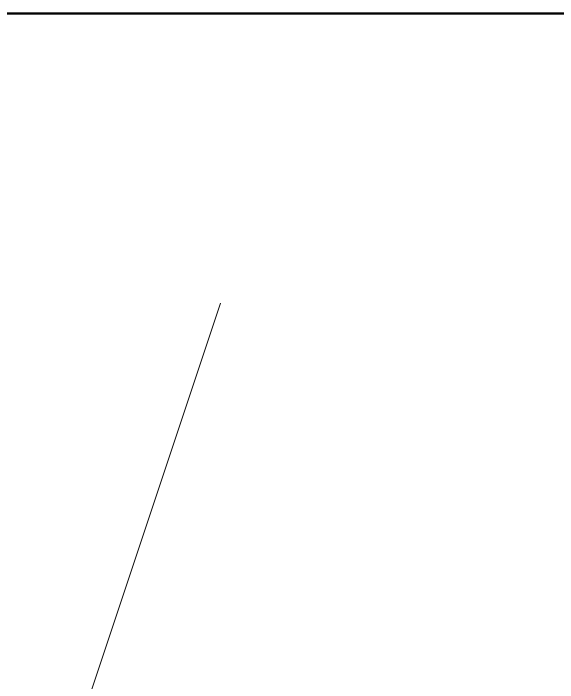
# Model space of a CAD drawing. Header units: inches. Extents: x 9594 to 15314, y -314 to 660.
# Drawn here: x 13715.5132 to 13715.8466, y 135.5898 to 136 of the extents above; entities that cross this region are included whole.
import ezdxf

# ---------------------------------------------------------------- set-up
doc = ezdxf.new("R2010")
doc.units = ezdxf.units.IN
doc.header["$MEASUREMENT"] = 0
doc.linetypes.add('Grid Line 1_2_', pattern=[0.875, 0.5, -0.125, 0.125, -0.125])
for name, color, linetype, lineweight in [('0-5', 50, 'Continuous', 5), ('A-FLOR-LEVL-1', 51, 'Grid Line 1_2_', 9), ('A-WALL-10', 113, 'Continuous', 50), ('A-WALL-PATT-4', 111, 'Continuous', 9)]:
    doc.layers.add(name, color=color, linetype=linetype, lineweight=lineweight)

# ---------------------------------------------------------------- blocks, each defined once
blk = doc.blocks.new('CTR - 1st Phase -Stairs _ Elevators_rvt-2-BUILDING SECTION - NORTH_SOUTH AT ELEVATOR AND COURTYARD - LOOKING EAST')
at = {"layer": 'A-FLOR-LEVL-1'}
blk.add_line((-4168.71446, 136), (-1830.19838, 136), dxfattribs=at)

msp = doc.modelspace()

# ---------------------------------------------------------------- hatches: boundary and pattern name
at = {"layer": 'A-WALL-PATT-4'}
h = msp.add_hatch(dxfattribs=at)
h.set_pattern_fill('FP_48', color=256, style=0, pattern_type=2)
h.set_pattern_definition([(161.57, (14108.0476, 139.312), (-3.8399538, -1.54e-05), [0, -27.322, 3.034, 0]), (18.43, (14107.0876, 139.312), (-3.8399538, 1.54e-05), [0, -27.322, 3.034, 0]), (108.43, (14108.0476, 139.312), (1.919622, -9.6005246), [9.106, -21.25]), (71.57, (14107.0876, 139.312), (1.919622, 9.6005246), [9.106, -21.25])])
h.paths.add_polyline_path([(13716.09291, 109.75), (13716.09291, 136), (13710.59291, 133.84375), (13710.59291, 109.75)], flags=0)

# ---------------------------------------------------------------- linework, layer by layer
at = {"layer": 'A-FLOR-LEVL-1'}
msp.add_line((12951.92718, 136), (15288.94326, 136), dxfattribs=at)
at = {"layer": 'A-WALL-10'}
msp.add_line((13717.09291, 136), (13711.59291, 136), dxfattribs=at)

# ---------------------------------------------------------------- block references
at = {"layer": '0-5'}
msp.add_blockref('CTR - 1st Phase -Stairs _ Elevators_rvt-2-BUILDING SECTION - NORTH_SOUTH AT ELEVATOR AND COURTYARD - LOOKING EAST', (17119.89164, 0), dxfattribs=at)

doc.saveas('drawing.dxf')
